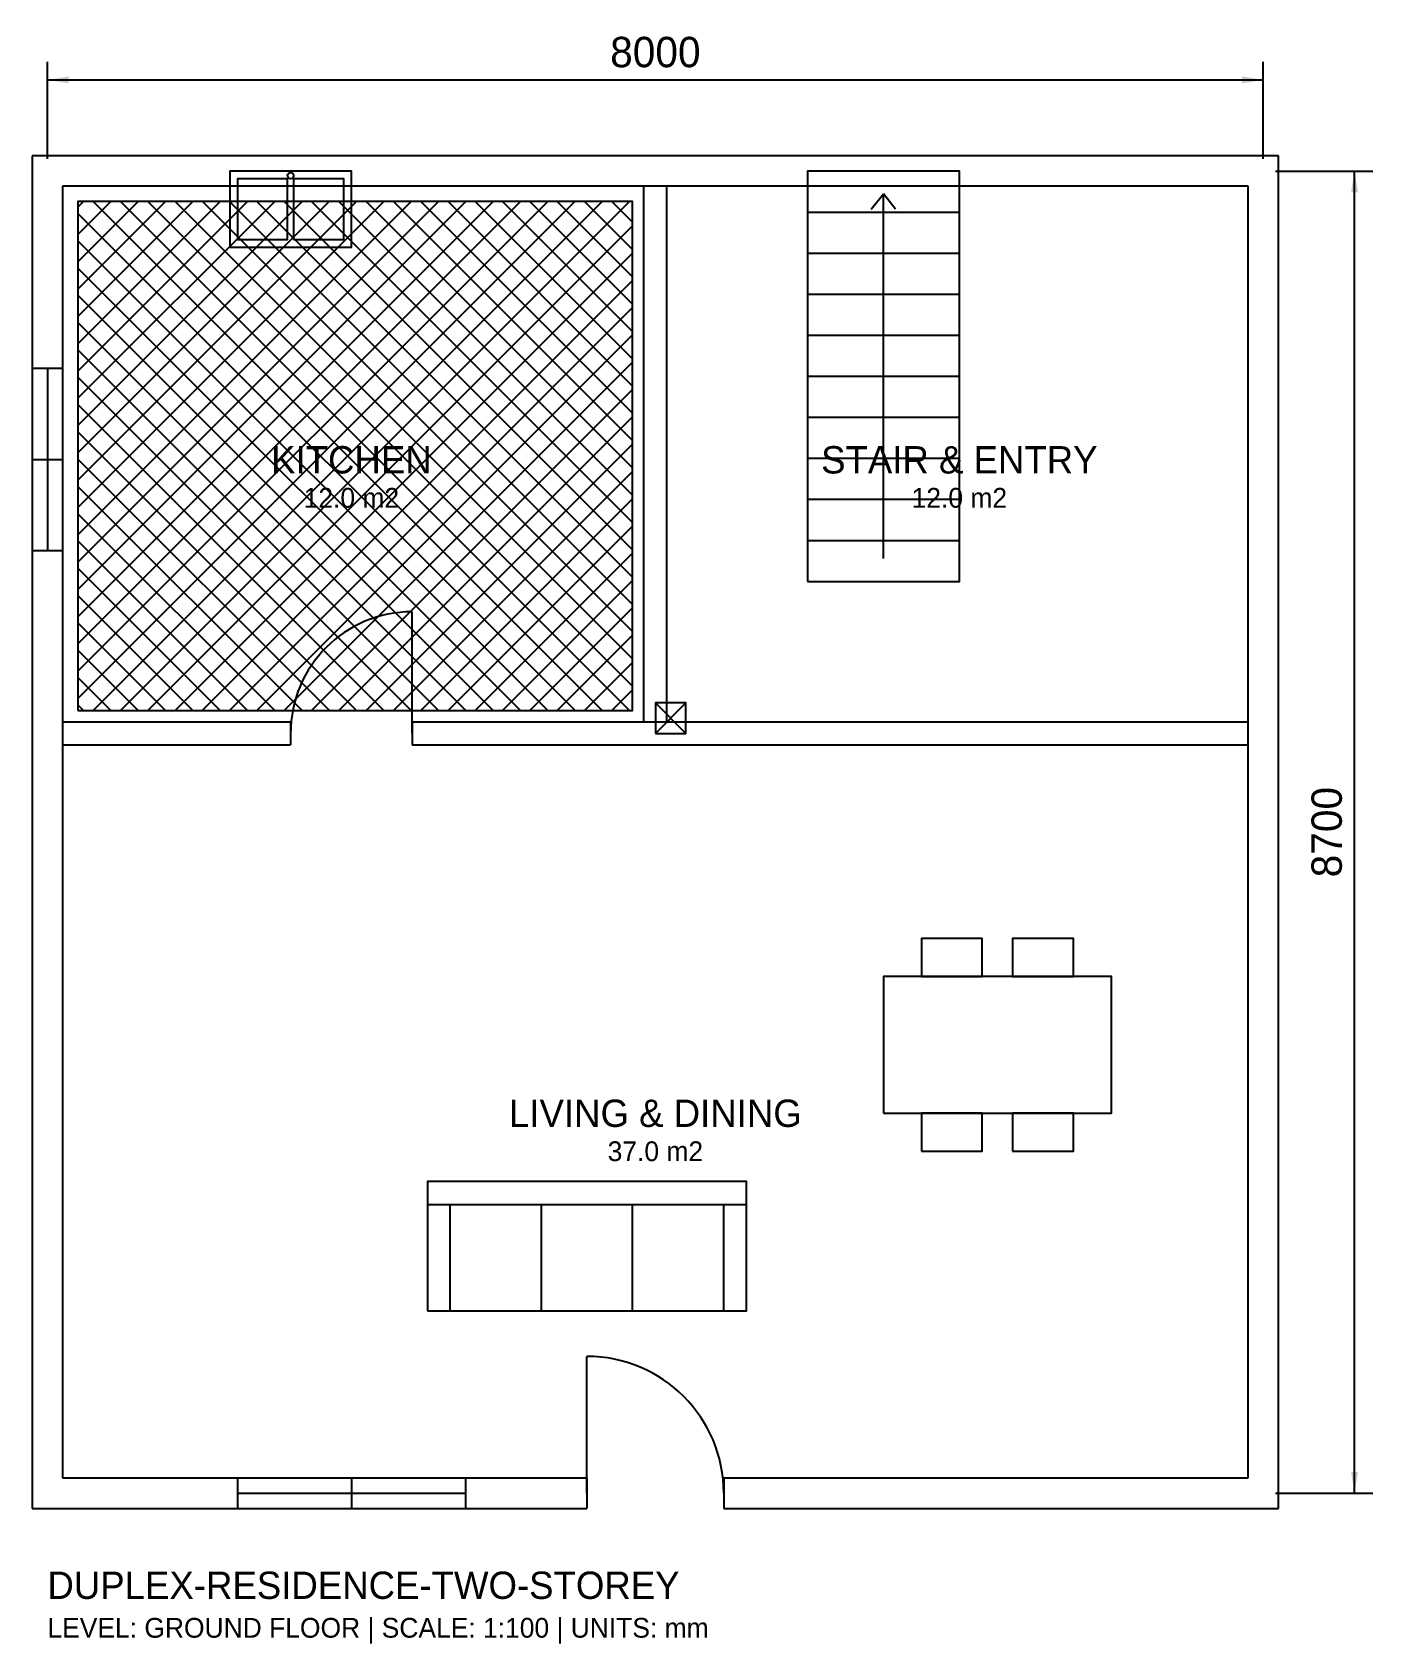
# Model space of a CAD drawing. Header units: millimetres. Extents: x -100 to 8720, y -991 to 9614.
import ezdxf
from ezdxf.enums import TextEntityAlignment as Align

# ---------------------------------------------------------------- set-up
doc = ezdxf.new("R2010")
doc.units = ezdxf.units.MM
for name, color, linetype in [('A-ANNO-DIMS', 6, 'Continuous'), ('A-ANNO-TEXT', 1, 'Continuous'), ('A-COLS', 4, 'Continuous'), ('A-DOOR', 2, 'Continuous'), ('A-FIXT', 8, 'Continuous'), ('A-FLOR-FIN', 8, 'Continuous'), ('A-FURN', 3, 'Continuous'), ('A-GLAZ', 5, 'Continuous'), ('A-STAIR', 2, 'Continuous'), ('A-WALL-EXTR', 4, 'Continuous'), ('A-WALL-INTR', 3, 'Continuous')]:
    doc.layers.add(name, color=color, linetype=linetype)
doc.dimstyles.new('ISO-25', dxfattribs={"dimtxt": 2.5, "dimasz": 2.5, "dimexe": 1.25, "dimexo": 0.625, "dimtad": 1, "dimdsep": 46, "dimtxsty": 'Standard', "dimcen": 2.5, "dimadec": 0, "dimazin": 0, "dimtfac": 1, "dimtdec": 4, "dimtmove": 0, "dimatfit": 3, "dimfxl": 1, "dimtzin": 0, "dimarcsym": 0})

# ---------------------------------------------------------------- blocks, each defined once
blk = doc.blocks.new('FURN_SOFA_3SEAT')
at = {"layer": 'A-FURN'}
for p, q in [((0, 700), (2100, 700)), ((150, 0), (150, 700)), ((750, 0), (750, 700)), ((1350, 0), (1350, 700)), ((1950, 0), (1950, 700))]:
    blk.add_line(p, q, dxfattribs=at)
blk.add_lwpolyline([(0, 0), (2100, 0), (2100, 850), (0, 850)], close=True, dxfattribs=at)
blk = doc.blocks.new('FURN_DINING_TABLE')
at = {"layer": 'A-FURN'}
for points in [[(250, 900), (650, 900), (650, 1150), (250, 1150)], [(850, 900), (1250, 900), (1250, 1150), (850, 1150)], [(0, 0), (1500, 0), (1500, 900), (0, 900)], [(250, -250), (650, -250), (650, 0), (250, 0)], [(850, -250), (1250, -250), (1250, 0), (850, 0)]]:
    blk.add_lwpolyline(points, close=True, dxfattribs=at)
blk = doc.blocks.new('FIXT_KITCHEN_SINK')
at = {"layer": 'A-FIXT'}
for points in [[(0, 0), (800, 0), (800, 500), (0, 500)], [(50, 50), (380, 50), (380, 450), (50, 450)], [(420, 50), (750, 50), (750, 450), (420, 450)]]:
    blk.add_lwpolyline(points, close=True, dxfattribs=at)
blk.add_circle((400, 470), 20, dxfattribs=at)
blk = doc.blocks.new('STRUC_COL_SQUARE')
at = {"layer": 'A-COLS'}
for p, q in [((0, 0), (200, 200)), ((0, 200), (200, 0))]:
    blk.add_line(p, q, dxfattribs=at)
blk.add_lwpolyline([(0, 0), (200, 0), (200, 200), (0, 200)], close=True, dxfattribs=at)
blk = doc.blocks.new('CIRC_STAIR_STRAIGHT')
at = {"layer": 'A-STAIR'}
for p, q in [((420, 2450), (500, 2550)), ((500, 150), (500, 2550)), ((580, 2450), (500, 2550)), ((0, 2430), (1000, 2430)), ((0, 2160), (1000, 2160)), ((0, 1890), (1000, 1890)), ((0, 1620), (1000, 1620)), ((0, 1350), (1000, 1350)), ((0, 1080), (1000, 1080)), ((0, 810), (1000, 810)), ((0, 540), (1000, 540)), ((0, 270), (1000, 270))]:
    blk.add_line(p, q, dxfattribs=at)
blk.add_lwpolyline([(0, 0), (1000, 0), (1000, 2700), (0, 2700)], close=True, dxfattribs=at)
blk = doc.blocks.new('*D1')
at = {"layer": 'A-ANNO-DIMS', "color": 0}
for p, q in [((0, 8780), (0, 9420)), ((8000, 8780), (8000, 9420)), ((0, 9300), (8000, 9300))]:
    blk.add_line(p, q, dxfattribs=at)
for points in [[(0, 9300), (140, 9277), (140, 9323)], [(8000, 9300), (7860, 9323), (7860, 9277)]]:
    blk.add_solid(points, dxfattribs=at)
at = {"layer": 'A-ANNO-DIMS', "color": 0, "insert": (4000, 9482), "char_height": 200, "attachment_point": 5}
blk.add_mtext('8000', dxfattribs=at)
blk = doc.blocks.new('*D2')
at = {"layer": 'A-ANNO-DIMS', "color": 0}
for p, q in [((8080, 8700), (8720, 8700)), ((8600, 0), (8600, 8700)), ((8080, 0), (8720, 0))]:
    blk.add_line(p, q, dxfattribs=at)
for points in [[(8600, 8700), (8577, 8560), (8623, 8560)], [(8600, 0), (8623, 140), (8577, 140)]]:
    blk.add_solid(points, dxfattribs=at)
at = {"layer": 'A-ANNO-DIMS', "color": 0, "insert": (8418, 4350), "char_height": 200, "attachment_point": 5, "rotation": 90}
blk.add_mtext('8700', dxfattribs=at)

msp = doc.modelspace()

# ---------------------------------------------------------------- hatches: boundary and pattern name
at = {"layer": 'A-FLOR-FIN'}
h = msp.add_hatch(dxfattribs=at)
h.set_pattern_fill('ANSI37', color=256, scale=40, style=0)
h.paths.add_polyline_path([(200, 5150), (3850, 5150), (3850, 8500), (200, 8500)])

# ---------------------------------------------------------------- linework, layer by layer
at = {"layer": 'A-DOOR'}
for p, q in [((2400, 5000), (2400, 5800)), ((3550, 0), (3550, 900))]:
    msp.add_line(p, q, dxfattribs=at)
for centre, radius, start, end in [((2400, 5000), 800, 90, 180), ((3550, 0), 900, 0, 90)]:
    msp.add_arc(centre, radius, start, end, dxfattribs=at)
at = {"layer": 'A-FLOR-FIN'}
msp.add_lwpolyline([(200, 5150), (3850, 5150), (3850, 8500), (200, 8500)], close=True, dxfattribs=at)
at = {"layer": 'A-GLAZ'}
for p, q in [((-100, 7400), (-100, 6200)), ((0, 7400), (0, 6800)), ((100, 7400), (100, 6200)), ((100, 6800), (-100, 6800)), ((0, 6800), (0, 6200)), ((1250, 100), (2750, 100)), ((1250, 0), (2000, 0)), ((2000, 100), (2000, -100)), ((2000, 0), (2750, 0)), ((1250, -100), (2750, -100))]:
    msp.add_line(p, q, dxfattribs=at)
at = {"layer": 'A-WALL-EXTR'}
for p, q in [((8100, 8800), (-100, 8800)), ((-100, 8800), (-100, 7400)), ((8100, -100), (8100, 8800)), ((7900, 8600), (100, 8600)), ((100, 8600), (100, 7400)), ((7900, 100), (7900, 8600)), ((100, 7400), (-100, 7400)), ((-100, 6200), (-100, -100)), ((100, 6200), (-100, 6200)), ((100, 6200), (100, 100)), ((100, 100), (1250, 100)), ((1250, 100), (1250, -100)), ((2750, 100), (3550, 100)), ((2750, 100), (2750, -100)), ((3550, 100), (3550, -100)), ((4450, 100), (7900, 100)), ((4450, 100), (4450, -100)), ((-100, -100), (1250, -100)), ((2750, -100), (3550, -100)), ((4450, -100), (8100, -100))]:
    msp.add_line(p, q, dxfattribs=at)
at = {"layer": 'A-WALL-INTR'}
for p, q in [((3925, 5075), (3925, 8600)), ((4075, 5075), (4075, 8600)), ((100, 5075), (1600, 5075)), ((1600, 5075), (1600, 4925)), ((2400, 5075), (7900, 5075)), ((2400, 5075), (2400, 4925)), ((100, 4925), (1600, 4925)), ((2400, 4925), (7900, 4925))]:
    msp.add_line(p, q, dxfattribs=at)

# ---------------------------------------------------------------- block references
at = {"layer": 'A-COLS'}
msp.add_blockref('STRUC_COL_SQUARE', (4000, 5000), dxfattribs=at)
at = {"layer": 'A-FIXT'}
msp.add_blockref('FIXT_KITCHEN_SINK', (1200, 8200), dxfattribs=at)
at = {"layer": 'A-FURN'}
for name, p in [('FURN_DINING_TABLE', (5500, 2500)), ('FURN_SOFA_3SEAT', (2500, 1200))]:
    msp.add_blockref(name, p, dxfattribs=at)
at = {"layer": 'A-STAIR'}
msp.add_blockref('CIRC_STAIR_STRAIGHT', (5000, 6000), dxfattribs=at)

# ---------------------------------------------------------------- texts
at = {"layer": 'A-ANNO-TEXT'}
for s, height, p in [('KITCHEN', 180, (2000, 6800)), ('STAIR & ENTRY', 180, (6000, 6800)), ('12.0 m2', 130, (2000, 6550)), ('12.0 m2', 130, (6000, 6550)), ('LIVING & DINING', 180, (4000, 2500)), ('37.0 m2', 130, (4000, 2250))]:
    msp.add_text(s, height=height, dxfattribs=at).set_placement(p, align=Align.MIDDLE_CENTER)
for s, height, p in [('DUPLEX-RESIDENCE-TWO-STOREY', 180, (0, -750)), ('LEVEL: GROUND FLOOR | SCALE: 1:100 | UNITS: mm', 130, (0, -990))]:
    msp.add_text(s, height=height, dxfattribs=at).set_placement(p, align=Align.BOTTOM_LEFT)

# ---------------------------------------------------------------- dimensions: what is measured, and where the dimension line sits
at = {"layer": 'A-ANNO-DIMS'}
dim = msp.add_linear_dim(base=(4000, 9300), p1=(0, 8700), p2=(8000, 8700), text='8000', dimstyle='ISO-25', override={"dimscale": 100, "dimtxt": 2, "dimasz": 1.4, "dimexe": 1.2, "dimexo": 0.8}, dxfattribs=at)
dim.commit()
dim.dimension.update_dxf_attribs({"geometry": '*D1', "text_midpoint": (4000, 9482.5)})
dim = msp.add_linear_dim(base=(8600, 4350), p1=(8000, 0), p2=(8000, 8700), angle=90, text='8700', dimstyle='ISO-25', override={"dimscale": 100, "dimtxt": 2, "dimasz": 1.4, "dimexe": 1.2, "dimexo": 0.8}, dxfattribs=at)
dim.commit()
dim.dimension.update_dxf_attribs({"geometry": '*D2', "text_midpoint": (8417.5, 4350)})

doc.saveas('drawing.dxf')
